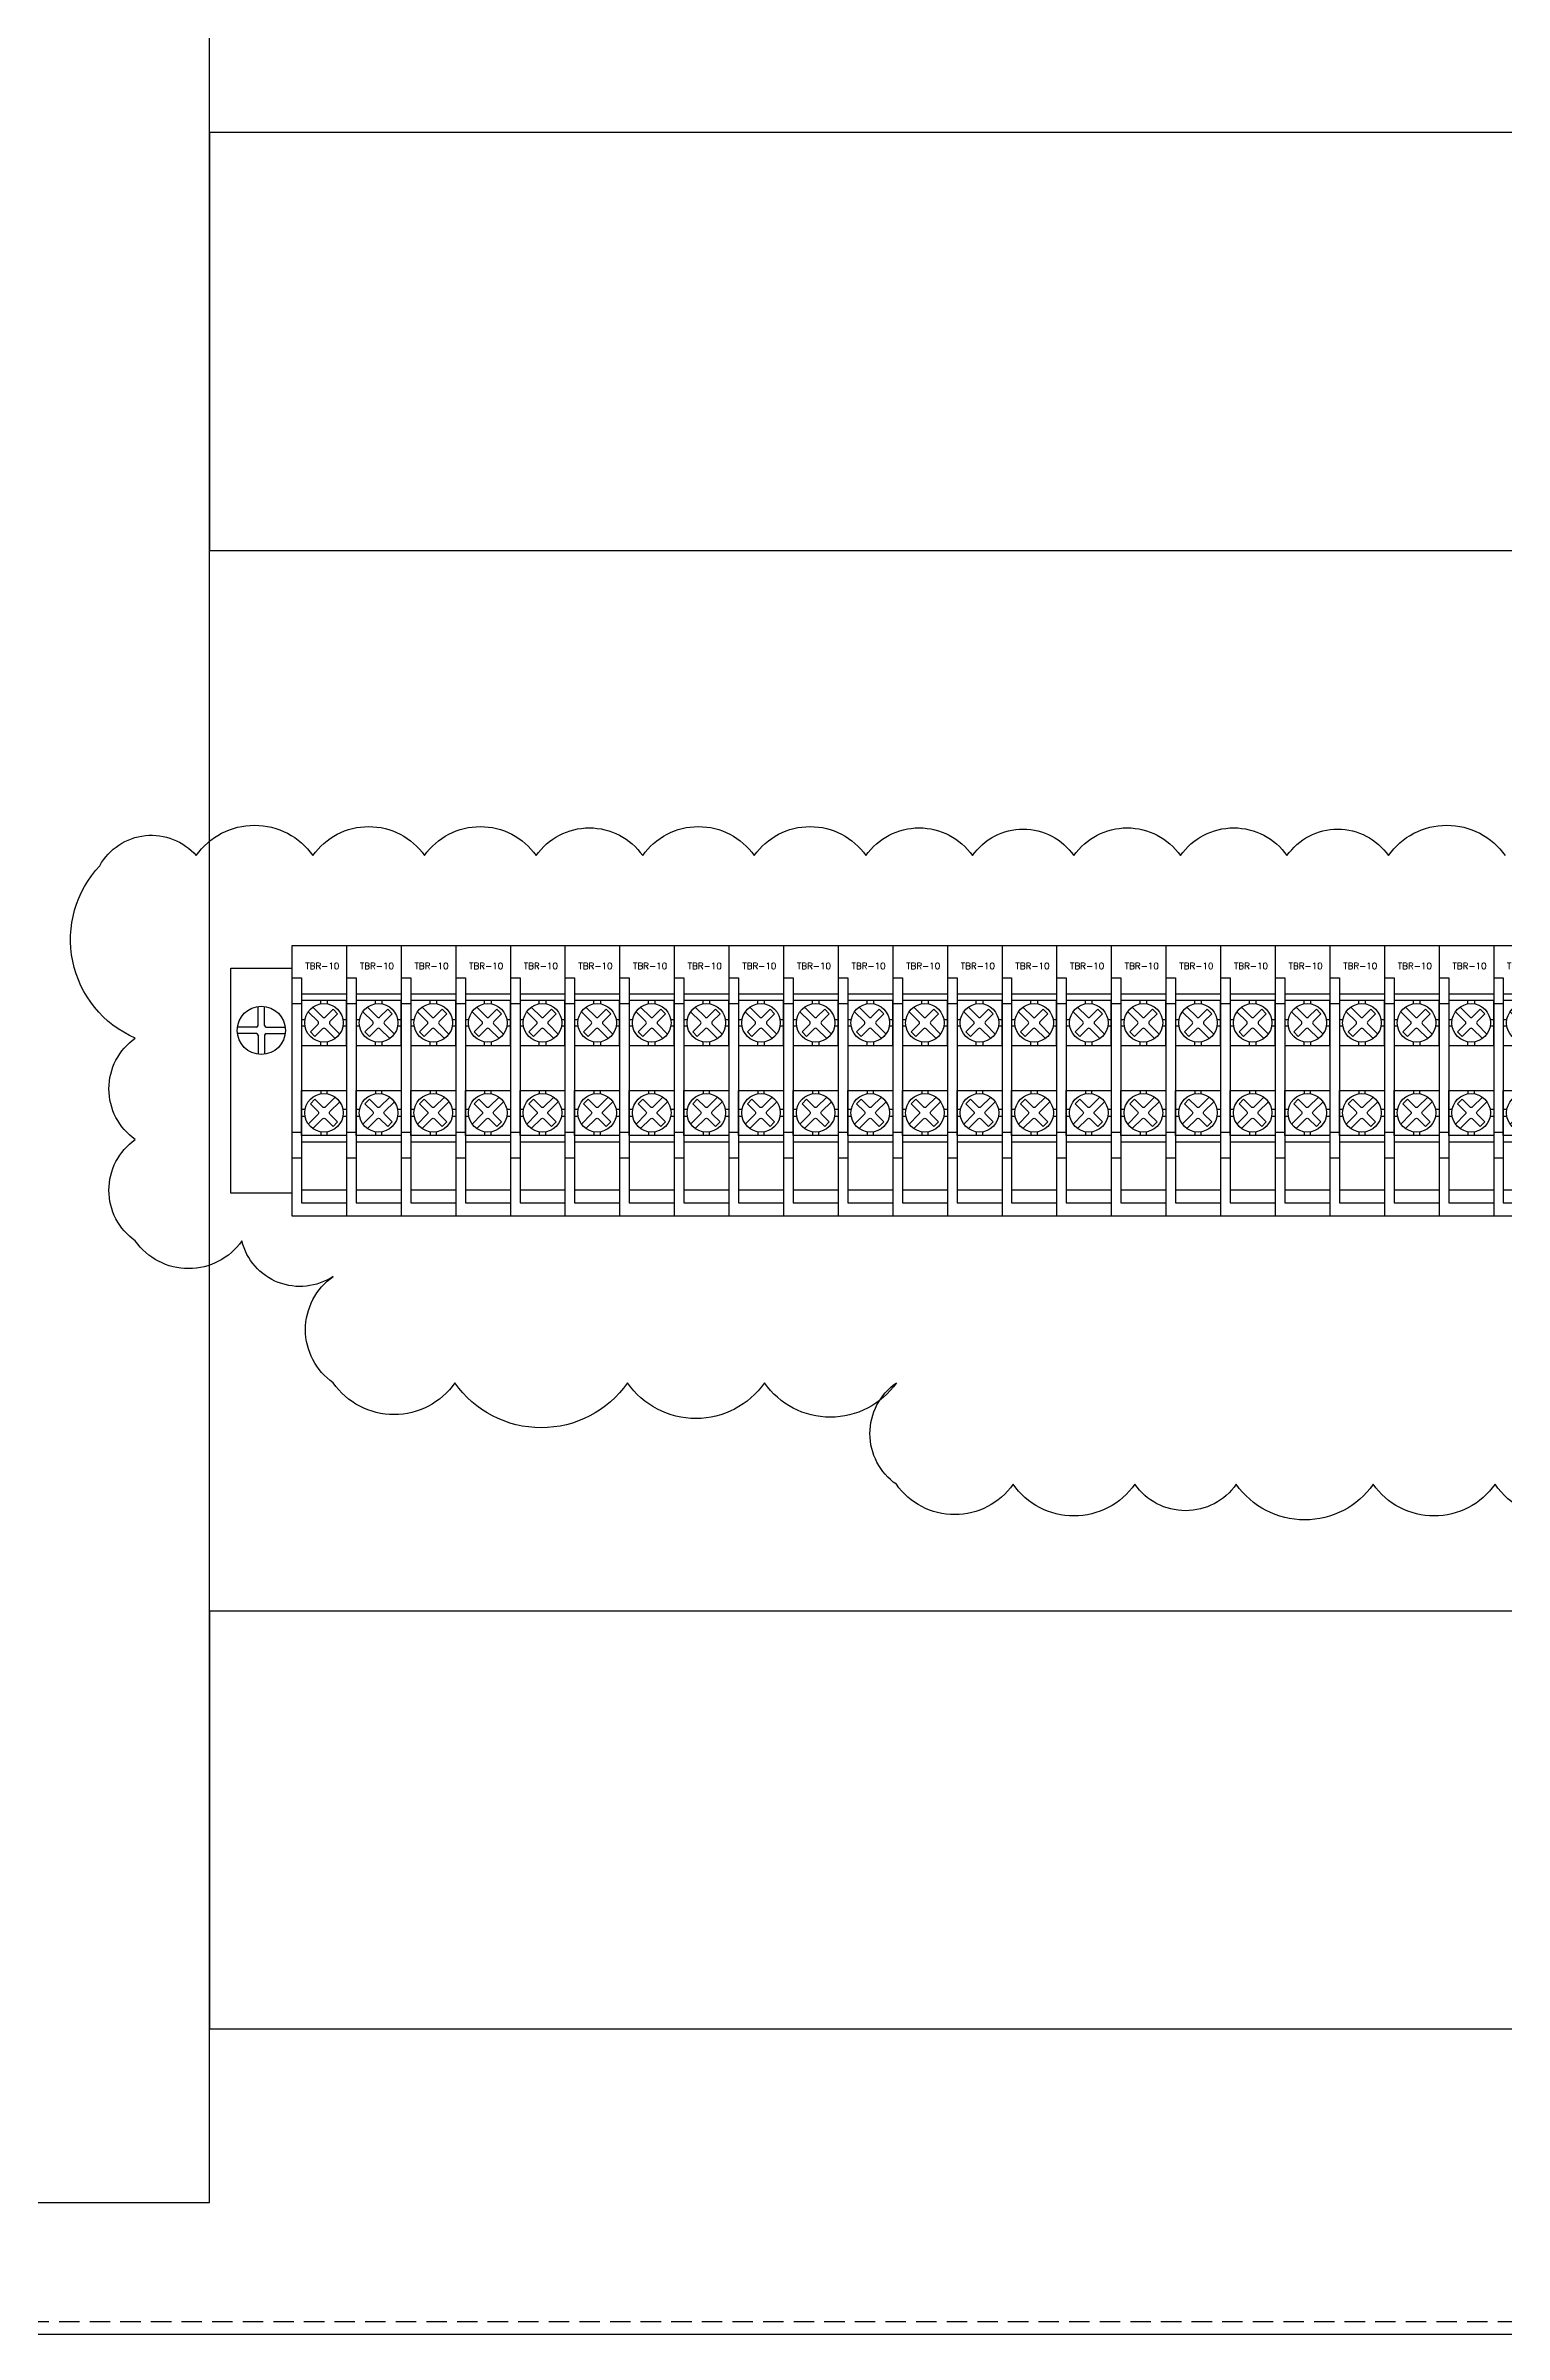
# Model space of a CAD drawing. Header units: millimetres. Extents: x 21506 to 58194, y 6783 to 13041.
# Drawn here: x 23654.7 to 23881.6, y 10814 to 11170 of the extents above; entities that cross this region are included whole.
import ezdxf

# ---------------------------------------------------------------- set-up
doc = ezdxf.new("R2010")
doc.units = ezdxf.units.MM
doc.linetypes.add('HIDDEN', pattern=[9.525, 6.35, -3.175])
doc.styles.add('文字-水平', font='txt.shx', dxfattribs={"bigfont": 'ccad.shx'})

# ---------------------------------------------------------------- blocks, each defined once
blk = doc.blocks.new('MLIBTB4A')
for p, q in [((8.5, 21), (0, 21)), ((0, 21), (0, -21)), ((8.5, 21), (8.5, -21)), ((0, 16), (1.5, 16)), ((1.5, 16), (1.5, -19)), ((0, 12), (1.5, 12)), ((1.5, 13.5), (8.5, 13.5)), ((0, -8), (1.5, -8)), ((1.5, -9.5), (8.5, -9.5)), ((0, -12), (1.5, -12)), ((1.5, -17), (8.5, -17)), ((0, -21), (8.5, -21)), ((1.5, -19), (8.5, -19)), ((8.5, -19), (8.5, -21))]:
    blk.add_line(p, q)
for points in [[(1.5, 5.5), (8.5, 5.5), (8.5, 12.5), (1.5, 12.5)], [(1.5, -1.5), (8.5, -1.5), (8.5, -8.5), (1.5, -8.5)]]:
    blk.add_lwpolyline(points, close=True)
for points in [[(6.74, 6.55), (5.21, 8.08, 0.414214), (4.79, 8.08), (3.59, 6.88), (2.88, 7.59), (4.08, 8.79, 0.414214), (4.08, 9.21), (2.55, 10.74)], [(3.26, 11.45), (4.79, 9.92, 0.414214), (5.21, 9.92), (6.41, 11.12), (7.12, 10.41), (5.92, 9.21, 0.414214), (5.92, 8.79), (7.45, 7.26)], [(6.74, -2.55), (5.21, -4.08, -0.414214), (4.79, -4.08), (3.59, -2.88), (2.88, -3.59), (4.08, -4.79, -0.414214), (4.08, -5.21), (2.55, -6.74)], [(3.26, -7.45), (4.79, -5.92, -0.414214), (5.21, -5.92), (6.41, -7.12), (7.12, -6.41), (5.92, -5.21, -0.414214), (5.92, -4.79), (7.45, -3.26)]]:
    blk.add_lwpolyline(points, format="xyb")
for points in [[(4.5, 11.96), (4.5, 12.5)], [(5.5, 12.5), (5.5, 11.96)], [(1.5, 9.5), (2.04, 9.5)], [(2.04, 8.5), (1.5, 8.5)], [(7.96, 9.5), (8.5, 9.5)], [(8.5, 8.5), (7.96, 8.5)], [(4.5, 5.5), (4.5, 6.04)], [(5.5, 6.04), (5.5, 5.5)], [(4.5, -1.5), (4.5, -2.04)], [(5.5, -2.04), (5.5, -1.5)], [(2.04, -4.5), (1.5, -4.5)], [(1.5, -5.5), (2.04, -5.5)], [(8.5, -4.5), (7.96, -4.5)], [(7.96, -5.5), (8.5, -5.5)], [(4.5, -7.96), (4.5, -8.5)], [(5.5, -8.5), (5.5, -7.96)]]:
    blk.add_lwpolyline(points)
for centre in [(5, 9), (5, -5)]:
    blk.add_circle(centre, 3)
at = {"style": '文字-水平'}
blk.add_text('TBR-10', height=1, dxfattribs=at).set_placement((2.08, 17.36))
blk = doc.blocks.new('MLIBTB1C')
at = {"color": 1}
for p, q in [((4.25, 8.59), (4.25, 11.55)), ((4.25, 8.59), (4.25, 11.55)), ((5.25, 8.59), (5.25, 11.55)), ((5.25, 8.59), (5.25, 11.55)), ((4, 8.34), (1.03, 8.34)), ((4, 8.34), (1.03, 8.34)), ((4, 7.34), (1.03, 7.34)), ((4, 7.34), (1.03, 7.34)), ((5.5, 8.34), (8.47, 8.34)), ((5.5, 8.34), (8.47, 8.34)), ((5.5, 7.34), (8.47, 7.34)), ((5.5, 7.34), (8.47, 7.34)), ((4.25, 7.09), (4.25, 4.12)), ((4.25, 7.09), (4.25, 4.12)), ((5.25, 7.09), (5.25, 4.12)), ((5.25, 7.09), (5.25, 4.12))]:
    blk.add_line(p, q, dxfattribs=at)
blk.add_lwpolyline([(9.5, 17.5), (9.5, -17.5), (0, -17.5), (0, 17.5)], close=True, dxfattribs=at)
blk.add_lwpolyline([(9.5, 17.5), (9.5, -17.5), (0, -17.5), (0, 17.5)], close=True, dxfattribs=at)
blk.add_circle((4.75, 7.84), 3.75, dxfattribs=at)
blk.add_circle((4.75, 7.84), 3.75, dxfattribs=at)
for centre, start, end in [((4, 8.59), 270, 0), ((4, 8.59), 270, 0), ((4, 7.09), 0, 90), ((4, 7.09), 0, 90), ((5.5, 8.59), 180, 270), ((5.5, 8.59), 180, 270), ((5.5, 7.09), 90, 180), ((5.5, 7.09), 90, 180)]:
    blk.add_arc(centre, 0.25, start, end, dxfattribs=at)

msp = doc.modelspace()

# ---------------------------------------------------------------- linework, layer by layer
msp.add_lwpolyline([(23597.631, 10813.98), (24397.631, 10813.98), (24397.631, 12013.98), (23597.631, 12013.98)], close=True)
at = {"color": 5, "linetype": 'HIDDEN', "ltscale": 0.5}
msp.add_lwpolyline([(23599.592, 10815.941), (24395.67, 10815.941), (24395.67, 12012.019), (23599.592, 12012.019)], close=True, dxfattribs=at)
at = {"color": 4}
for points in [[(23615.131, 12004.302), (23615.131, 10834.461), (23680.131, 10834.461), (23680.131, 12004.302)], [(23680.131, 11091.48), (24315.131, 11091.48), (24315.131, 11156.48), (23680.131, 11156.48)], [(23680.131, 10861.48), (24315.131, 10861.48), (24315.131, 10926.48), (23680.131, 10926.48)]]:
    msp.add_lwpolyline(points, close=True, dxfattribs=at)
at = {"color": 1}
msp.add_lwpolyline([(23900.687, 10946.203, -0.5205671), (23880.162, 10946.203, -0.5205671), (23861.216, 10946.203, -0.5205671), (23839.902, 10946.203, -0.5205671), (23824.114, 10946.203, -0.5205671), (23805.168, 10946.203, -0.5205671), (23787.012, 10946.203, -0.5205671), (23787.012, 10961.977, -0.5205671), (23766.488, 10961.977, -0.5205671), (23745.174, 10961.977, -0.5205671), (23718.334, 10961.977, -0.5205671), (23699.388, 10961.977, -0.5205671), (23699.388, 10978.539, -0.5205671), (23685.179, 10984.06, -0.5205671), (23668.601, 10984.06, -0.5205671), (23668.601, 10999.833, -0.5205671), (23668.601, 11015.607, -0.5205671), (23663.075, 11042.422, -0.5205671), (23678.074, 11044, -0.5205671), (23696.23, 11044, -0.5205671), (23713.597, 11044, -0.5205671), (23730.964, 11044, -0.5205671), (23747.542, 11044, -0.5205671), (23764.909, 11044, -0.5205671), (23782.276, 11044, -0.5205671), (23798.853, 11044, -0.5205671), (23814.641, 11044, -0.5205671), (23831.219, 11044, -0.5205671), (23847.797, 11044, -0.5205671), (23863.585, 11044, -0.5205671), (23881.741, 11044, -0.5205671)], format="xyb", dxfattribs=at)

# ---------------------------------------------------------------- block references
for name, p in [('MLIBTB4A', (23692.956, 11008.98)), ('MLIBTB4A', (23701.456, 11008.98)), ('MLIBTB4A', (23709.956, 11008.98)), ('MLIBTB4A', (23718.456, 11008.98)), ('MLIBTB4A', (23726.956, 11008.98)), ('MLIBTB4A', (23735.456, 11008.98)), ('MLIBTB4A', (23743.956, 11008.98)), ('MLIBTB4A', (23752.456, 11008.98)), ('MLIBTB4A', (23760.956, 11008.98)), ('MLIBTB4A', (23769.456, 11008.98)), ('MLIBTB4A', (23777.956, 11008.98)), ('MLIBTB4A', (23786.456, 11008.98)), ('MLIBTB4A', (23794.956, 11008.98)), ('MLIBTB4A', (23803.456, 11008.98)), ('MLIBTB4A', (23811.956, 11008.98)), ('MLIBTB4A', (23820.456, 11008.98)), ('MLIBTB4A', (23828.956, 11008.98)), ('MLIBTB4A', (23837.456, 11008.98)), ('MLIBTB4A', (23845.956, 11008.98)), ('MLIBTB4A', (23854.456, 11008.98)), ('MLIBTB4A', (23862.956, 11008.98)), ('MLIBTB4A', (23871.456, 11008.98)), ('MLIBTB4A', (23879.956, 11008.98)), ('MLIBTB1C', (23683.456, 11008.976))]:
    msp.add_blockref(name, p)

doc.saveas('drawing.dxf')
